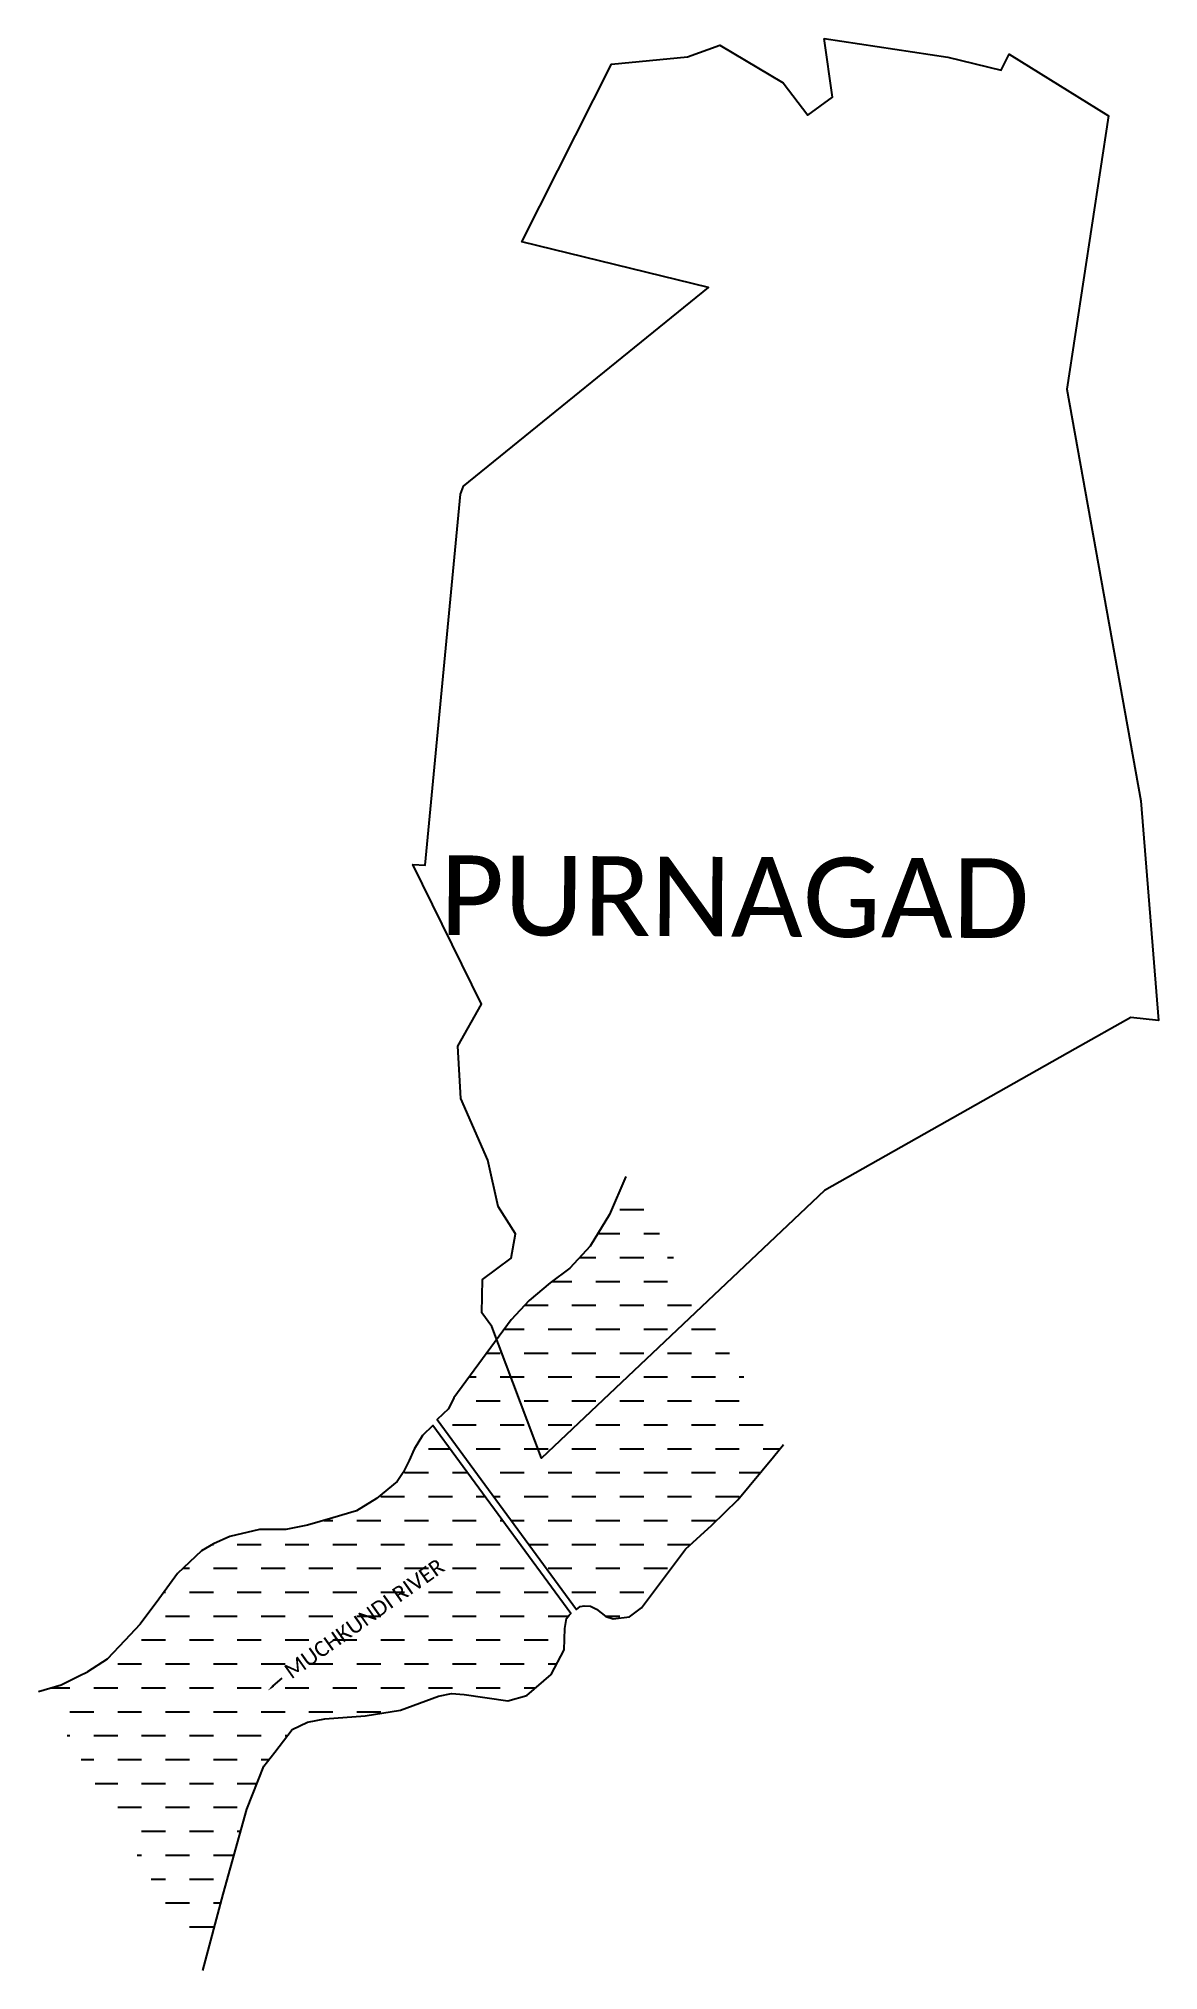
# Model space of a CAD drawing. Header units: metres. Extents: x 320459 to 321923, y 1858599 to 1861125.
import ezdxf

# ---------------------------------------------------------------- set-up
doc = ezdxf.new("R2010")
doc.units = ezdxf.units.M
doc.header["$MEASUREMENT"] = 0
for name, color, linetype in [('ARROW', 7, 'Continuous'), ('BUILDING', 214, 'Continuous'), ('ddddd', 7, 'Continuous'), ('RIVER', 4, 'Continuous'), ('RIVER TEXT', 7, 'Continuous'), ('village', 3, 'Continuous'), ('VILLAGE NAME', 250, 'Continuous')]:
    doc.layers.add(name, color=color, linetype=linetype)
doc.layers.get('BUILDING').off()
doc.styles.get("Standard").update_dxf_attribs({"font": 'simplex.shx'})

# ---------------------------------------------------------------- blocks, each defined once
blk = doc.blocks.new('SHG')
at = {"layer": 'ARROW'}
blk.add_lwpolyline([(318493.9, 1878501.8), (318506.3, 1878493)], dxfattribs=at)
blk.add_solid([(318493, 1878500.5), (318486.2, 1878507.3), (318494.8, 1878503.1)], dxfattribs=at)

msp = doc.modelspace()

# ---------------------------------------------------------------- hatches: boundary and pattern name
at = {"layer": 'RIVER'}
h = msp.add_hatch(dxfattribs=at)
h.set_pattern_fill('DASH', color=256, scale=250)
h.paths.add_polyline_path([(321226.6, 1859637.3), (321205.5, 1859587.4), (321180, 1859546), (321153.6, 1859517.1), (321127.7, 1859498.3), (321100.2, 1859474.8), (321076.7, 1859449.8), (321001.8, 1859347.9), (320994.9, 1859333.6), (320980.1, 1859319.5), (321162.4, 1859071.2), (321166.9, 1859074.9), (321172.2, 1859075.8), (321180.7, 1859075.3), (321188.2, 1859071.5), (321200.7, 1859062.1), (321210.3, 1859059), (321231.5, 1859061.6), (321247.2, 1859073.3), (321304.5, 1859149.8), (321339.2, 1859181.4), (321373.3, 1859214.3), (321419.9, 1859270.5), (321432.6, 1859286.8)])
h = msp.add_hatch(dxfattribs=at)
h.set_pattern_fill('DASH', color=256, scale=250)
h.paths.add_polyline_path([(320974.6, 1859311.8), (320960.9, 1859298.4), (320949.9, 1859280.7), (320943.4, 1859265.8), (320935.5, 1859250), (320927.7, 1859238.5), (320900.8, 1859216.1), (320874.5, 1859200.2), (320843.5, 1859190.9), (320810.6, 1859181.2), (320782.4, 1859175.8), (320747.7, 1859175.6), (320709.1, 1859166.6), (320687.6, 1859157), (320672, 1859147.6), (320640.7, 1859118.3), (320616.1, 1859084.6), (320591.7, 1859052.1), (320571.6, 1859030.4), (320548.9, 1859006), (320522.8, 1858989.5), (320512, 1858984.2), (320488.4, 1858972.8), (320462, 1858964.6), (320674.7, 1858602.6), (320700.5, 1858698.9), (320731.2, 1858810.3), (320753.7, 1858866.4), (320767.8, 1858884.8), (320790.5, 1858914.4), (320810.7, 1858923.7), (320833.4, 1858928.1), (320886, 1858932.2), (320932.1, 1858939.3), (320981.8, 1858957.6), (320999, 1858961.2), (321015.5, 1858960), (321072.5, 1858951.6), (321097.1, 1858958.8), (321129, 1858986), (321146.2, 1859018.5), (321147.1, 1859046.2), (321149.3, 1859059.4), (321152.5, 1859063.5), (321155, 1859065.7)])
h.paths.add_polyline_path([(320791.6, 1858964.2), (321004, 1859114.8), (320975.9, 1859154.3), (320763.6, 1859003.7)], flags=24)

# ---------------------------------------------------------------- linework, layer by layer
msp.add_lwpolyline([(321226.6, 1859637.3), (321205.5, 1859587.4), (321180, 1859546), (321153.6, 1859517.1), (321127.7, 1859498.3), (321100.2, 1859474.8), (321076.7, 1859449.8), (321001.8, 1859347.9), (320994.9, 1859333.6), (320980.1, 1859319.5), (321162.4, 1859071.2), (321166.9, 1859074.9), (321172.2, 1859075.8), (321180.7, 1859075.3), (321188.2, 1859071.5), (321200.7, 1859062.1), (321210.3, 1859059), (321231.5, 1859061.6), (321247.2, 1859073.3), (321304.5, 1859149.8), (321339.2, 1859181.4), (321373.3, 1859214.3), (321419.9, 1859270.5), (321432.6, 1859286.8)], dxfattribs=at)
at = {"layer": 'RIVER', "color": 4}
for points in [[(320673.8, 1858599.4), (320700.5, 1858698.9), (320731.2, 1858810.3), (320753.7, 1858866.4), (320767.8, 1858884.8), (320790.5, 1858914.4), (320810.7, 1858923.7), (320833.4, 1858928.1), (320886, 1858932.2), (320932.1, 1858939.3), (320981.8, 1858957.6), (320999, 1858961.2), (321015.5, 1858960), (321072.5, 1858951.6), (321097.1, 1858958.8), (321129, 1858986), (321146.2, 1859018.5), (321147.1, 1859046.2), (321149.3, 1859059.4), (321152.5, 1859063.5), (321155, 1859065.7), (320974.6, 1859311.8), (320960.9, 1859298.4), (320949.9, 1859280.7), (320943.4, 1859265.8), (320935.5, 1859250), (320927.7, 1859238.5), (320900.8, 1859216.1), (320874.5, 1859200.2), (320843.5, 1859190.9), (320810.6, 1859181.2), (320782.4, 1859175.8), (320747.7, 1859175.6), (320709.1, 1859166.6), (320687.6, 1859157), (320672, 1859147.6), (320640.7, 1859118.3), (320616.1, 1859084.6), (320591.7, 1859052.1), (320571.6, 1859030.4), (320548.9, 1859006), (320522.8, 1858989.5)], [(320459.1, 1858963.7), (320488.4, 1858972.8), (320512, 1858984.2), (320522.8, 1858989.5)]]:
    msp.add_lwpolyline(points, dxfattribs=at)
at = {"layer": 'village', "color": 3}
msp.add_polyline3d([(321485.8, 1861124.5, 0), (321647.7, 1861100.4, 0), (321717.3, 1861083.1, 0), (321727.8, 1861104, 0), (321857.5, 1861023.6, 0), (321803.3, 1860666.1, 0), (321899.7, 1860128.2, 0), (321922.8, 1859841.1, 0), (321886.7, 1859845, 0), (321814.1, 1859804, 0), (321486.5, 1859619, 0), (321116.5, 1859269, 0), (321051.5, 1859440.9, 0), (321038.6, 1859458.9, 0), (321039.5, 1859502.4, 0), (321076.7, 1859530.2, 0), (321082.6, 1859562, 0), (321059.9, 1859598, 0), (321046.3, 1859658.4, 0), (321011.2, 1859739.2, 0), (321007.1, 1859807.5, 0), (321038.1, 1859862.4, 0), (320948.2, 1860045, 0), (320964.3, 1860044.2, 0), (321010.6, 1860529.2, 0), (321014.4, 1860539.3, 0), (321334.7, 1860799.1, 0), (321090.7, 1860859.1, 0), (321208, 1861091, 0), (321307.4, 1861100.7, 0), (321349.4, 1861116.1, 0), (321432.3, 1861066.7, 0), (321464.7, 1861024.4, 0), (321496.9, 1861048.2, 0), (321485.8, 1861124.5, 0)], close=True, dxfattribs=at)

# ---------------------------------------------------------------- block references
at = {"rotation": 76.56990589540351}
msp.add_blockref('SHG', (2073925.2, 1112888.3), dxfattribs=at)
at = {"layer": 'BUILDING', "rotation": 76.56990589540351}
msp.add_blockref('SHG', (2073925.2, 1112888.3), dxfattribs=at)

# ---------------------------------------------------------------- texts
at = {"layer": 'ddddd', "insert": (320984, 1860057), "char_height": 104.042, "attachment_point": 1, "rotation": 359.6762}
msp.add_mtext_dynamic_manual_height_columns('{\\fCalibri|b0|i0|c0|p34;PURNAGAD}', width=1274.292, gutter_width=520.2, heights=[0], dxfattribs=at)
at = {"layer": 'RIVER TEXT', "insert": (320746.1, 1858973.1), "char_height": 20, "attachment_point": 1, "rotation": 35.3561}
msp.add_mtext_dynamic_manual_height_columns('\\pxqc;{\\fCalibri|b0|i0|c0|p34;MUCHKUNDI RIVER }', width=325.832, gutter_width=1, heights=[0], dxfattribs=at)
at = {"layer": 'VILLAGE NAME', "insert": (320984, 1860057), "char_height": 104.042, "attachment_point": 1, "rotation": 359.6762}
msp.add_mtext_dynamic_manual_height_columns('{\\fCalibri|b0|i0|c0|p34;PURNAGAD}', width=1274.292, gutter_width=520.2, heights=[0], dxfattribs=at)

doc.saveas('drawing.dxf')
